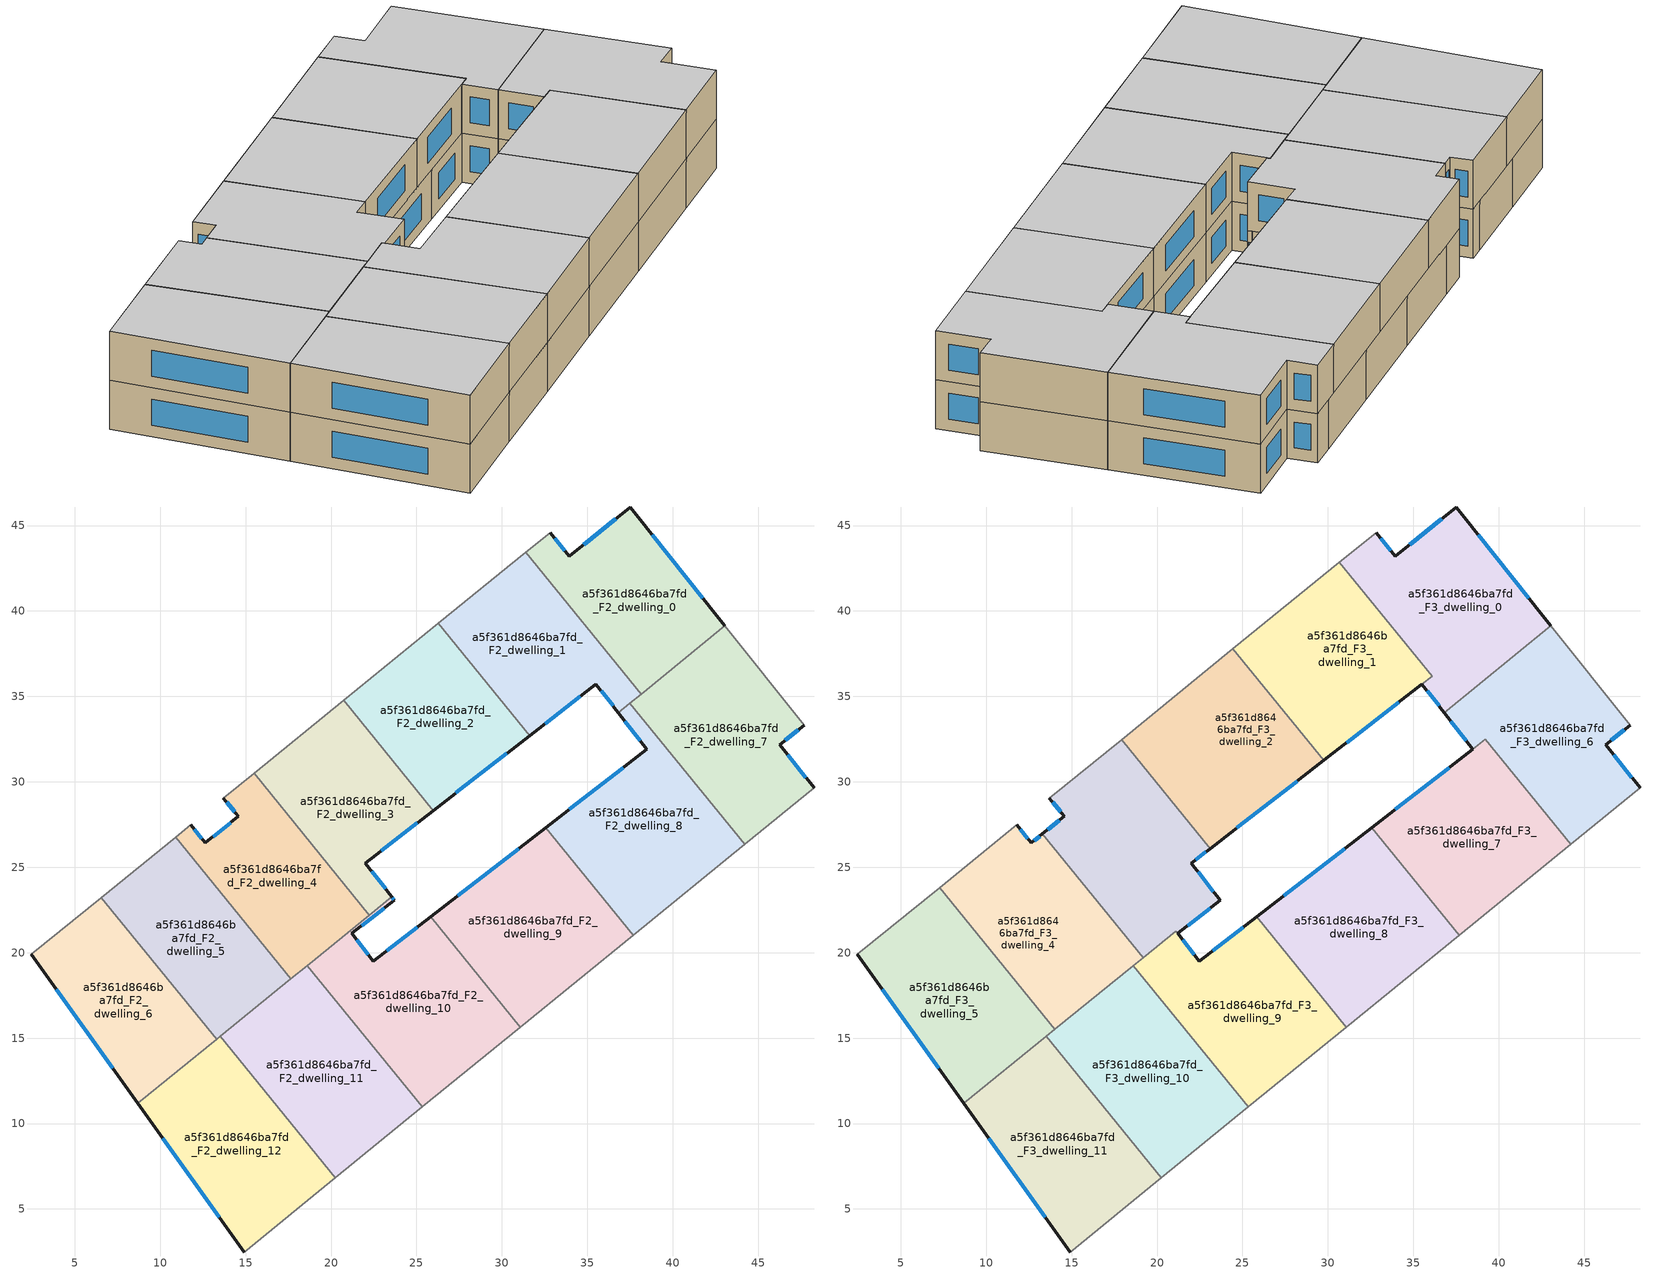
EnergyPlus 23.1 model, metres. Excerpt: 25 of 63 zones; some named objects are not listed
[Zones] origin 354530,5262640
a5f361d8646ba7fd_F2_dwelling_0
 floor to a5f361d8646ba7fd_F1_dwelling_0 (EU_floor_Construction): 37.51,46.09 43.06,39.12 38.15,35.14 31.4,43.44 32.82,44.59 33.96,43.2 z6
 wall outside (EU_wall_Construction): 43.06,39.12 37.51,46.09 33.96,43.2 32.82,44.59 z6:9
 wall to a5f361d8646ba7fd_F2_dwelling_1 (EU_wall_Construction): 31.4,43.44 38.15,35.14 z6:9
 wall adiabatic (EU_wall_Construction): 32.82,44.59 31.4,43.44 z6:9
 wall to a5f361d8646ba7fd_F2_dwelling_7 (EU_wall_Construction): 38.15,35.14 43.06,39.12 z6:9
 window (EU_Window_Construction): 41.75,40.76 38.81,44.45 / 33.69,43.52 33.09,44.26 / 36.67,45.41 34.79,43.87 z6.7:8.3
a5f361d8646ba7fd_F2_dwelling_1
 floor to a5f361d8646ba7fd_F1_dwelling_1 (EU_floor_Construction): 31.4,43.44 38.15,35.14 36.82,34.05 35.51,35.72 31.63,32.7 26.28,39.27 z6
 wall outside (EU_wall_Construction): 31.63,32.7 35.51,35.72 36.82,34.05 z6:9
 wall to a5f361d8646ba7fd_F2_dwelling_2 (EU_wall_Construction): 26.28,39.27 31.63,32.7 z6:9
 wall adiabatic (EU_wall_Construction): 31.4,43.44 26.28,39.27 z6:9
 wall to a5f361d8646ba7fd_F2_dwelling_8 (EU_wall_Construction): 36.82,34.05 37.49,34.6 z6:9
 wall to a5f361d8646ba7fd_F2_dwelling_7 (EU_wall_Construction): 37.49,34.6 38.15,35.14 z6:9
 window (EU_Window_Construction): 35.82,35.33 36.51,34.44 / 32.54,33.41 34.6,35.01 z6.7:8.3
 ceiling adiabatic (EU_roof_Construction): 36.1,36.18 30.68,42.85 31.4,43.44 30.67,42.84 z9
a5f361d8646ba7fd_F2_dwelling_10
 floor to a5f361d8646ba7fd_F1_dwelling_10 (EU_floor_Construction): 25.83,22.1 31.08,15.65 25.34,10.97 18.61,19.24 23.55,23.26 23.7,23.07 21.21,21.13 22.48,19.5 z6
 wall outside (EU_wall_Construction): 25.83,22.1 22.48,19.5 21.21,21.13 23.7,23.07 23.55,23.26 z6:9
 wall to a5f361d8646ba7fd_F2_dwelling_9 (EU_wall_Construction): 31.08,15.65 25.83,22.1 z6:9
 wall adiabatic (EU_wall_Construction): 25.34,10.97 31.08,15.65 z6:9
 wall to a5f361d8646ba7fd_F2_dwelling_11 (EU_wall_Construction): 18.61,19.24 25.34,10.97 z6:9
 wall to a5f361d8646ba7fd_F2_dwelling_4 (EU_wall_Construction): 22.24,22.2 18.61,19.24 z6:9
 wall to a5f361d8646ba7fd_F2_dwelling_3 (EU_wall_Construction): 23.55,23.26 22.24,22.2 z6:9
 window (EU_Window_Construction): 23.67,23.11 23.59,23.22 / 21.79,21.58 23.12,22.61 / 22.18,19.88 21.5,20.74 / 25.05,21.49 23.27,20.11 z6.7:8.3
a5f361d8646ba7fd_F2_dwelling_11
 floor to a5f361d8646ba7fd_F1_dwelling_11 (EU_floor_Construction): 18.61,19.24 25.34,10.97 20.25,6.83 13.52,15.11 z6
 wall adiabatic (EU_wall_Construction): 20.25,6.83 25.34,10.97 z6:9
 wall to a5f361d8646ba7fd_F2_dwelling_12 (EU_wall_Construction): 13.52,15.11 20.25,6.83 z6:9
 wall to a5f361d8646ba7fd_F2_dwelling_5 (EU_wall_Construction): 17.65,18.46 13.52,15.11 z6:9
 wall to a5f361d8646ba7fd_F2_dwelling_4 (EU_wall_Construction): 18.61,19.24 17.65,18.46 z6:9
a5f361d8646ba7fd_F2_dwelling_12
 floor to a5f361d8646ba7fd_F1_dwelling_12 (EU_floor_Construction): 13.52,15.11 20.25,6.83 14.91,2.48 8.7,11.18 z6
 wall outside (EU_wall_Construction): 8.7,11.18 14.91,2.48 z6:9
 wall adiabatic (EU_wall_Construction): 14.91,2.48 20.25,6.83 z6:9
 wall to a5f361d8646ba7fd_F2_dwelling_6 (EU_wall_Construction): 13.3,14.93 8.7,11.18 z6:9
 wall to a5f361d8646ba7fd_F2_dwelling_5 (EU_wall_Construction): 13.52,15.11 13.3,14.93 z6:9
 window (EU_Window_Construction): 10.16,9.14 13.45,4.52 z6.7:8.3
a5f361d8646ba7fd_F2_dwelling_2
 floor to a5f361d8646ba7fd_F1_dwelling_2 (EU_floor_Construction): 26.28,39.27 31.63,32.7 25.98,28.32 20.74,34.76 z6
 wall outside (EU_wall_Construction): 25.98,28.32 31.63,32.7 z6:9
 wall to a5f361d8646ba7fd_F2_dwelling_3 (EU_wall_Construction): 20.74,34.76 25.98,28.32 z6:9
 wall adiabatic (EU_wall_Construction): 26.28,39.27 20.74,34.76 z6:9
 window (EU_Window_Construction): 27.3,29.35 30.3,31.67 z6.7:8.3
a5f361d8646ba7fd_F2_dwelling_3
 floor to a5f361d8646ba7fd_F1_dwelling_3 (EU_floor_Construction): 20.74,34.76 25.98,28.32 22.01,25.25 23.55,23.26 22.24,22.2 15.49,30.5 z6
 wall outside (EU_wall_Construction): 23.55,23.26 22.01,25.25 25.98,28.32 z6:9
 wall to a5f361d8646ba7fd_F2_dwelling_4 (EU_wall_Construction): 15.49,30.5 22.24,22.2 z6:9
 wall adiabatic (EU_wall_Construction): 20.74,34.76 15.49,30.5 z6:9
 window (EU_Window_Construction): 23.19,23.73 22.37,24.78 / 22.94,25.97 25.04,27.6 z6.7:8.3
a5f361d8646ba7fd_F2_dwelling_4
 floor to a5f361d8646ba7fd_F1_dwelling_4 (EU_floor_Construction): 15.49,30.5 22.24,22.2 17.65,18.46 10.9,26.76 11.79,27.48 12.65,26.42 14.57,27.99 13.7,29.04 z6
 wall outside (EU_wall_Construction): 13.7,29.04 14.57,27.99 12.65,26.42 11.79,27.48 z6:9
 wall to a5f361d8646ba7fd_F2_dwelling_5 (EU_wall_Construction): 10.9,26.76 17.65,18.46 z6:9
 wall adiabatic (EU_wall_Construction): 11.79,27.48 10.9,26.76 / 15.49,30.5 13.7,29.04 z6:9
 window (EU_Window_Construction): 12.45,26.67 11.99,27.23 / 14.12,27.62 13.1,26.79 / 13.91,28.8 14.37,28.23 z6.7:8.3
a5f361d8646ba7fd_F2_dwelling_5
 floor to a5f361d8646ba7fd_F1_dwelling_5 (EU_floor_Construction): 10.9,26.76 17.65,18.46 13.3,14.93 6.55,23.23 z6
 wall to a5f361d8646ba7fd_F2_dwelling_6 (EU_wall_Construction): 6.55,23.23 13.3,14.93 z6:9
 wall adiabatic (EU_wall_Construction): 10.9,26.76 6.55,23.23 z6:9
a5f361d8646ba7fd_F2_dwelling_6
 floor to a5f361d8646ba7fd_F1_dwelling_6 (EU_floor_Construction): 6.55,23.23 13.3,14.93 8.7,11.18 2.47,19.9 z6
 wall outside (EU_wall_Construction): 2.47,19.9 8.7,11.18 z6:9
 wall adiabatic (EU_wall_Construction): 6.55,23.23 2.47,19.9 z6:9
 window (EU_Window_Construction): 3.93,17.86 7.23,13.23 z6.7:8.3
a5f361d8646ba7fd_F2_dwelling_7
 floor to a5f361d8646ba7fd_F1_dwelling_7 (EU_floor_Construction): 43.06,39.12 47.69,33.31 46.26,32.18 48.28,29.65 44.21,26.34 37.49,34.6 z6
 wall outside (EU_wall_Construction): 48.28,29.65 46.26,32.18 47.69,33.31 z6:9
 wall to a5f361d8646ba7fd_F2_dwelling_8 (EU_wall_Construction): 37.49,34.6 44.21,26.34 z6:9
 wall adiabatic (EU_wall_Construction): 47.69,33.31 43.06,39.12 / 44.21,26.34 48.28,29.65 z6:9
 window (EU_Window_Construction): 46.59,32.45 47.35,33.05 / 47.8,30.25 46.73,31.59 z6.7:8.3
a5f361d8646ba7fd_F2_dwelling_8
 floor to a5f361d8646ba7fd_F1_dwelling_8 (EU_floor_Construction): 38.48,31.92 36.82,34.05 37.49,34.6 44.21,26.34 37.68,21.02 32.56,27.32 z6
 wall outside (EU_wall_Construction): 36.82,34.05 38.48,31.92 32.56,27.32 z6:9
 wall adiabatic (EU_wall_Construction): 37.68,21.02 44.21,26.34 z6:9
 wall to a5f361d8646ba7fd_F2_dwelling_9 (EU_wall_Construction): 32.56,27.32 37.68,21.02 z6:9
 window (EU_Window_Construction): 37.21,33.55 38.09,32.42 / 37.09,30.84 33.95,28.4 z6.7:8.3
a5f361d8646ba7fd_F2_dwelling_9
 floor to a5f361d8646ba7fd_F1_dwelling_9 (EU_floor_Construction): 32.56,27.32 37.68,21.02 31.08,15.65 25.83,22.1 z6
 wall outside (EU_wall_Construction): 32.56,27.32 25.83,22.1 z6:9
 wall adiabatic (EU_wall_Construction): 31.08,15.65 37.68,21.02 z6:9
 window (EU_Window_Construction): 30.98,26.09 27.41,23.33 z6.7:8.3
a5f361d8646ba7fd_F3_dwelling_0
 floor to a5f361d8646ba7fd_F2_dwelling_0 (EU_floor_Construction): 37.51,46.09 43.06,39.12 38.15,35.14 31.4,43.44 32.82,44.59 33.96,43.2 z9
 floor to a5f361d8646ba7fd_F2_dwelling_1 (EU_floor_Construction): 31.4,43.44 38.15,35.14 36.82,34.05 35.51,35.72 36.1,36.18 30.68,42.85 z9
 wall outside (EU_wall_Construction): 43.06,39.12 37.51,46.09 33.96,43.2 32.82,44.59 / 35.51,35.72 36.82,34.05 z9:12
 wall adiabatic (EU_wall_Construction): 32.82,44.59 30.68,42.85 z9:12
 wall to a5f361d8646ba7fd_F3_dwelling_6 (EU_wall_Construction): 36.82,34.05 43.06,39.12 z9:12
 wall to a5f361d8646ba7fd_F3_dwelling_1 (EU_wall_Construction): 30.68,42.85 36.1,36.18 35.51,35.72 z9:12
 window (EU_Window_Construction): 33.69,43.52 33.09,44.26 / 36.67,45.41 34.79,43.87 / 41.75,40.76 38.81,44.45 / 35.82,35.33 36.51,34.44 z9.7:11.3
 ceiling to a5f361d8646ba7fd_F4_dwelling_0 (EU_floor_Construction): 43.06,39.12 37.51,46.09 33.96,43.2 32.82,44.59 30.68,42.85 36.1,36.18 35.51,35.72 36.82,34.05 z12
a5f361d8646ba7fd_F3_dwelling_1
 floor to a5f361d8646ba7fd_F2_dwelling_1 (EU_floor_Construction): 30.67,42.84 36.1,36.18 31.63,32.7 26.28,39.27 z9
 floor to a5f361d8646ba7fd_F2_dwelling_2 (EU_floor_Construction): 26.28,39.27 31.63,32.7 29.76,31.25 24.45,37.78 z9
 wall outside (EU_wall_Construction): 29.76,31.25 35.51,35.71 z9:12
 wall to a5f361d8646ba7fd_F3_dwelling_2 (EU_wall_Construction): 24.45,37.78 29.76,31.25 z9:12
 wall adiabatic (EU_wall_Construction): 30.67,42.84 24.45,37.78 z9:12
 window (EU_Window_Construction): 31.11,32.3 34.16,34.67 z9.7:11.3
 ceiling to a5f361d8646ba7fd_F4_dwelling_1 (EU_floor_Construction): 36.1,36.18 30.67,42.84 24.45,37.78 29.76,31.25 z12
a5f361d8646ba7fd_F3_dwelling_10
 floor to a5f361d8646ba7fd_F2_dwelling_11 (EU_floor_Construction): 18.61,19.24 25.34,10.97 20.25,6.83 13.52,15.11 z9
 wall to a5f361d8646ba7fd_F3_dwelling_9 (EU_wall_Construction): 25.34,10.97 18.61,19.24 z9:12
 wall adiabatic (EU_wall_Construction): 20.25,6.83 25.34,10.97 z9:12
 wall to a5f361d8646ba7fd_F3_dwelling_11 (EU_wall_Construction): 13.52,15.11 20.25,6.83 z9:12
 wall to a5f361d8646ba7fd_F3_dwelling_4 (EU_wall_Construction): 18.61,19.24 14.03,15.52 z9:12
 wall to a5f361d8646ba7fd_F3_dwelling_5 (EU_wall_Construction): 14.03,15.52 13.52,15.11 z9:12
 ceiling to a5f361d8646ba7fd_F4_dwelling_10 (EU_floor_Construction): 25.34,10.97 18.61,19.24 13.52,15.11 20.25,6.83 z12
a5f361d8646ba7fd_F3_dwelling_11
 floor to a5f361d8646ba7fd_F2_dwelling_12 (EU_floor_Construction): 13.52,15.11 20.25,6.83 14.91,2.48 8.7,11.18 z9
 wall outside (EU_wall_Construction): 8.7,11.18 14.91,2.48 z9:12
 wall adiabatic (EU_wall_Construction): 14.91,2.48 20.25,6.83 z9:12
 wall to a5f361d8646ba7fd_F3_dwelling_5 (EU_wall_Construction): 13.52,15.11 8.7,11.18 z9:12
 window (EU_Window_Construction): 10.16,9.14 13.45,4.52 z9.7:11.3
 ceiling to a5f361d8646ba7fd_F4_dwelling_11 (EU_floor_Construction): 20.25,6.83 13.52,15.11 8.7,11.18 14.91,2.48 z12
a5f361d8646ba7fd_F3_dwelling_2
 floor to a5f361d8646ba7fd_F2_dwelling_2 (EU_floor_Construction): 24.45,37.78 29.76,31.25 25.98,28.32 20.74,34.76 z9
 floor to a5f361d8646ba7fd_F2_dwelling_3 (EU_floor_Construction): 20.74,34.76 25.98,28.32 23.11,26.1 17.92,32.47 z9
 wall outside (EU_wall_Construction): 23.11,26.1 29.76,31.25 z9:12
 wall to a5f361d8646ba7fd_F3_dwelling_3 (EU_wall_Construction): 17.92,32.47 23.11,26.1 z9:12
 wall adiabatic (EU_wall_Construction): 24.45,37.78 17.92,32.47 z9:12
 window (EU_Window_Construction): 24.67,27.31 28.19,30.04 z9.7:11.3
 ceiling to a5f361d8646ba7fd_F4_dwelling_2 (EU_floor_Construction): 29.76,31.25 24.45,37.78 17.92,32.47 23.11,26.1 z12
a5f361d8646ba7fd_F3_dwelling_3
 floor to a5f361d8646ba7fd_F2_dwelling_3 (EU_floor_Construction): 17.92,32.47 23.11,26.1 22.01,25.25 23.55,23.26 22.24,22.2 15.49,30.5 z9
 floor to a5f361d8646ba7fd_F2_dwelling_10 (EU_floor_Construction): 23.55,23.26 23.7,23.07 21.21,21.13 21.1,21.27 19.28,19.79 z9
 floor to a5f361d8646ba7fd_F2_dwelling_4 (EU_floor_Construction): 15.49,30.5 22.24,22.2 19.28,19.79 19.18,19.71 13.3,26.95 14.57,27.99 13.7,29.04 z9
 wall outside (EU_wall_Construction): 13.7,29.04 14.57,27.99 13.3,26.95 / 21.21,21.13 23.7,23.07 22.01,25.25 23.11,26.1 z9:12
 wall to a5f361d8646ba7fd_F3_dwelling_4 (EU_wall_Construction): 13.3,26.95 19.18,19.71 z9:12
 wall adiabatic (EU_wall_Construction): 17.92,32.47 13.7,29.04 z9:12
 wall to a5f361d8646ba7fd_F3_dwelling_9 (EU_wall_Construction): 19.18,19.71 21.1,21.27 21.21,21.13 z9:12
 window (EU_Window_Construction): 14.27,27.74 13.6,27.19 / 13.91,28.8 14.37,28.23 / 22.27,25.45 22.85,25.9 / 23.31,23.58 22.41,24.73 / 21.79,21.58 23.12,22.61 z9.7:11.3
 ceiling to a5f361d8646ba7fd_F4_dwelling_3 (EU_floor_Construction): 21.21,21.13 23.7,23.07 22.01,25.25 23.11,26.1 17.92,32.47 13.7,29.04 14.57,27.99 13.3,26.95 19.18,19.71 21.1,21.27 z12
a5f361d8646ba7fd_F3_dwelling_4
 floor to a5f361d8646ba7fd_F2_dwelling_4 (EU_floor_Construction): 13.3,26.95 19.18,19.71 17.65,18.46 10.9,26.76 11.79,27.48 12.65,26.42 z9
 floor to a5f361d8646ba7fd_F2_dwelling_5 (EU_floor_Construction): 10.9,26.76 17.65,18.46 14.03,15.52 7.28,23.81 z9
 wall outside (EU_wall_Construction): 13.3,26.95 12.65,26.42 11.79,27.48 z9:12
 wall to a5f361d8646ba7fd_F3_dwelling_5 (EU_wall_Construction): 7.28,23.82 14.03,15.52 z9:12
 wall adiabatic (EU_wall_Construction): 11.79,27.48 7.28,23.82 z9:12
 wall to a5f361d8646ba7fd_F3_dwelling_9 (EU_wall_Construction): 18.61,19.24 19.18,19.71 z9:12
 window (EU_Window_Construction): 12.45,26.67 11.99,27.23 / 13.14,26.82 12.8,26.55 z9.7:11.3
 ceiling to a5f361d8646ba7fd_F4_dwelling_4 (EU_floor_Construction): 19.18,19.71 13.3,26.95 12.65,26.42 11.79,27.48 7.28,23.82 14.03,15.52 z12
a5f361d8646ba7fd_F3_dwelling_5
 floor to a5f361d8646ba7fd_F2_dwelling_6 (EU_floor_Construction): 6.55,23.23 13.3,14.93 8.7,11.18 2.47,19.9 z9
 floor to a5f361d8646ba7fd_F2_dwelling_5 (EU_floor_Construction): 7.28,23.81 14.03,15.52 13.3,14.93 6.55,23.23 z9
 wall outside (EU_wall_Construction): 2.47,19.9 8.7,11.18 z9:12
 wall adiabatic (EU_wall_Construction): 7.28,23.82 2.47,19.9 z9:12
 window (EU_Window_Construction): 3.93,17.86 7.23,13.23 z9.7:11.3
 ceiling to a5f361d8646ba7fd_F4_dwelling_5 (EU_floor_Construction): 14.03,15.52 7.28,23.82 2.47,19.9 8.7,11.18 z12
a5f361d8646ba7fd_F3_dwelling_6
 floor to a5f361d8646ba7fd_F2_dwelling_7 (EU_floor_Construction): 43.06,39.12 47.69,33.31 46.26,32.18 48.28,29.65 44.21,26.34 37.49,34.6 z9
 floor to a5f361d8646ba7fd_F2_dwelling_8 (EU_floor_Construction): 37.49,34.6 39.21,32.48 38.48,31.92 36.82,34.05 z9
 wall outside (EU_wall_Construction): 36.82,34.05 38.48,31.92 / 48.28,29.65 46.26,32.18 47.69,33.31 z9:12
 wall adiabatic (EU_wall_Construction): 47.69,33.31 43.06,39.12 / 44.21,26.34 48.28,29.65 z9:12
 wall to a5f361d8646ba7fd_F3_dwelling_7 (EU_wall_Construction): 38.48,31.92 39.21,32.48 44.21,26.34 z9:12
 window (EU_Window_Construction): 37.21,33.55 38.09,32.42 / 46.59,32.45 47.35,33.05 / 47.8,30.25 46.73,31.59 z9.7:11.3
 ceiling to a5f361d8646ba7fd_F4_dwelling_6 (EU_floor_Construction): 48.28,29.65 46.26,32.18 47.69,33.31 43.06,39.12 36.82,34.05 38.48,31.92 39.21,32.48 44.21,26.34 z12
a5f361d8646ba7fd_F3_dwelling_7
 floor to a5f361d8646ba7fd_F2_dwelling_8 (EU_floor_Construction): 39.21,32.48 44.21,26.34 37.68,21.02 32.56,27.32 z9
 wall outside (EU_wall_Construction): 38.48,31.91 32.56,27.32 z9:12
 wall to a5f361d8646ba7fd_F3_dwelling_8 (EU_wall_Construction): 32.56,27.32 37.68,21.02 z9:12
 wall adiabatic (EU_wall_Construction): 37.68,21.02 44.21,26.34 z9:12
 window (EU_Window_Construction): 37.09,30.84 33.95,28.4 z9.7:11.3
 ceiling to a5f361d8646ba7fd_F4_dwelling_7 (EU_floor_Construction): 44.21,26.34 39.21,32.48 32.56,27.32 37.68,21.02 z12
a5f361d8646ba7fd_F3_dwelling_8
 floor to a5f361d8646ba7fd_F2_dwelling_9 (EU_floor_Construction): 32.56,27.32 37.68,21.02 31.08,15.65 25.83,22.1 z9
 wall outside (EU_wall_Construction): 32.56,27.32 25.83,22.1 z9:12
 wall adiabatic (EU_wall_Construction): 31.08,15.65 37.68,21.02 z9:12
 wall to a5f361d8646ba7fd_F3_dwelling_9 (EU_wall_Construction): 25.83,22.1 31.08,15.65 z9:12
 window (EU_Window_Construction): 30.98,26.09 27.41,23.33 z9.7:11.3
 ceiling to a5f361d8646ba7fd_F4_dwelling_8 (EU_floor_Construction): 37.68,21.02 32.56,27.32 25.83,22.1 31.08,15.65 z12
a5f361d8646ba7fd_F3_dwelling_9
 floor to a5f361d8646ba7fd_F2_dwelling_10 (EU_floor_Construction): 25.83,22.1 31.08,15.65 25.34,10.97 18.61,19.24 21.1,21.27 22.48,19.5 z9
 wall outside (EU_wall_Construction): 25.83,22.1 22.48,19.5 21.21,21.13 z9:12
 wall adiabatic (EU_wall_Construction): 25.34,10.97 31.08,15.65 z9:12
 window (EU_Window_Construction): 25.05,21.49 23.27,20.11 / 22.18,19.88 21.5,20.74 z9.7:11.3
 ceiling to a5f361d8646ba7fd_F4_dwelling_9 (EU_floor_Construction): 31.08,15.65 25.83,22.1 22.48,19.5 21.1,21.27 18.61,19.24 25.34,10.97 z12
[Building]
EU S2 Campaign: North Axis=0; Terrain=City; Solar Distribution=FullExterior
[Site:Location]
Budapest.Ferenc.Liszt.Intl.AP: Latitude=47.437; Longitude=19.256; Time Zone=1; Elevation=185
[SizingPeriod:WeatherFileDays]
AnnualSizingPeriod: Begin Month=1; Begin Day of Month=1; End Month=12; End Day of Month=31; Day of Week for Start Day=Monday; Use Weather File Daylight Saving Period=No; Use Weather File Rain and Snow Indicators=No
[MATERIAL]
EU_InternalMass_Material: Roughness=MediumRough; Thickness=0.1; Conductivity=1; Density=1800; Specific Heat=900; Thermal Absorptance=0.9; Solar Absorptance=0.7; Visible Absorptance=0.7
[MATERIAL:NOMASS] Roughness=MediumRough; Thermal Absorptance=0.9; Solar Absorptance=0.7; Visible Absorptance=0.7
Name | Thermal Resistance
EU_wall_NoMass | 0.832559
EU_roof_NoMass | 1.39638
EU_floor_NoMass | 0.872794
[WINDOWMATERIAL:SIMPLEGLAZINGSYSTEM]
EU_Window_SimpleGlazing: UFactor=2.79869; Solar Heat Gain Coefficient=0.75; Visible Transmittance=0.75
[CONSTRUCTION]
EU_wall_Construction: EU_wall_NoMass
EU_roof_Construction: EU_roof_NoMass
EU_floor_Construction: EU_floor_NoMass
EU_Window_Construction: EU_Window_SimpleGlazing
EU_InternalMass_Construction: EU_InternalMass_Material
[ZONE] Type=1; Multiplier=1; Ceiling Height=autocalculate; Floor Area=autocalculate; Part of Total Floor Area=Yes
Name | Volume
a5f361d8646ba7fd_F2_dwelling_0 | 179.83
a5f361d8646ba7fd_F3_dwelling_0 | 214.673
a5f361d8646ba7fd_F2_dwelling_1 | 179.832
a5f361d8646ba7fd_F3_dwelling_1 | 204.85
a5f361d8646ba7fd_F2_dwelling_10 | 209.811
a5f361d8646ba7fd_F3_dwelling_10; a5f361d8646ba7fd_F2_dwelling_11 | 209.807
a5f361d8646ba7fd_F3_dwelling_11; a5f361d8646ba7fd_F2_dwelling_12; a5f361d8646ba7fd_F3_dwelling_2 | 209.785
a5f361d8646ba7fd_F2_dwelling_2 | 179.833
a5f361d8646ba7fd_F2_dwelling_3 | 179.806
a5f361d8646ba7fd_F3_dwelling_3 | 211.797
a5f361d8646ba7fd_F2_dwelling_4 | 179.848
a5f361d8646ba7fd_F3_dwelling_4 | 209.799
a5f361d8646ba7fd_F2_dwelling_5 | 179.819
a5f361d8646ba7fd_F3_dwelling_5 | 209.78
a5f361d8646ba7fd_F2_dwelling_6 | 179.825
a5f361d8646ba7fd_F3_dwelling_6 | 217.073
a5f361d8646ba7fd_F2_dwelling_7 | 209.771
a5f361d8646ba7fd_F3_dwelling_7 | 202.432
a5f361d8646ba7fd_F2_dwelling_8 | 209.801
a5f361d8646ba7fd_F3_dwelling_8; a5f361d8646ba7fd_F2_dwelling_9 | 209.769
a5f361d8646ba7fd_F3_dwelling_9 | 207.797
[INTERNALMASS] Construction=EU_InternalMass_Construction
Name | Zone or ZoneList | Surface Area
a5f361d8646ba7fd_F2_dwelling_0_EU_InternalMass | a5f361d8646ba7fd_F2_dwelling_0 | 59.9432
a5f361d8646ba7fd_F2_dwelling_1_EU_InternalMass | a5f361d8646ba7fd_F2_dwelling_1 | 59.9442
a5f361d8646ba7fd_F2_dwelling_2_EU_InternalMass | a5f361d8646ba7fd_F2_dwelling_2 | 59.9444
a5f361d8646ba7fd_F2_dwelling_3_EU_InternalMass | a5f361d8646ba7fd_F2_dwelling_3 | 59.9354
a5f361d8646ba7fd_F2_dwelling_4_EU_InternalMass | a5f361d8646ba7fd_F2_dwelling_4 | 59.9493
a5f361d8646ba7fd_F2_dwelling_5_EU_InternalMass | a5f361d8646ba7fd_F2_dwelling_5 | 59.9398
a5f361d8646ba7fd_F2_dwelling_6_EU_InternalMass | a5f361d8646ba7fd_F2_dwelling_6 | 59.9415
a5f361d8646ba7fd_F2_dwelling_7_EU_InternalMass | a5f361d8646ba7fd_F2_dwelling_7 | 69.9238
a5f361d8646ba7fd_F2_dwelling_8_EU_InternalMass | a5f361d8646ba7fd_F2_dwelling_8 | 69.9338
a5f361d8646ba7fd_F2_dwelling_9_EU_InternalMass | a5f361d8646ba7fd_F2_dwelling_9 | 69.9232
a5f361d8646ba7fd_F2_dwelling_10_EU_InternalMass | a5f361d8646ba7fd_F2_dwelling_10 | 69.9369
a5f361d8646ba7fd_F2_dwelling_11_EU_InternalMass | a5f361d8646ba7fd_F2_dwelling_11 | 69.9358
a5f361d8646ba7fd_F2_dwelling_12_EU_InternalMass | a5f361d8646ba7fd_F2_dwelling_12 | 69.9284
a5f361d8646ba7fd_F3_dwelling_0_EU_InternalMass | a5f361d8646ba7fd_F3_dwelling_0 | 71.5563
a5f361d8646ba7fd_F3_dwelling_1_EU_InternalMass | a5f361d8646ba7fd_F3_dwelling_1 | 68.3066
a5f361d8646ba7fd_F3_dwelling_2_EU_InternalMass | a5f361d8646ba7fd_F3_dwelling_2 | 69.9282
a5f361d8646ba7fd_F3_dwelling_3_EU_InternalMass | a5f361d8646ba7fd_F3_dwelling_3 | 70.5996
a5f361d8646ba7fd_F3_dwelling_4_EU_InternalMass | a5f361d8646ba7fd_F3_dwelling_4 | 69.9332
a5f361d8646ba7fd_F3_dwelling_5_EU_InternalMass | a5f361d8646ba7fd_F3_dwelling_5 | 69.9268
a5f361d8646ba7fd_F3_dwelling_6_EU_InternalMass | a5f361d8646ba7fd_F3_dwelling_6 | 72.3579
a5f361d8646ba7fd_F3_dwelling_7_EU_InternalMass | a5f361d8646ba7fd_F3_dwelling_7 | 67.4992
a5f361d8646ba7fd_F3_dwelling_8_EU_InternalMass | a5f361d8646ba7fd_F3_dwelling_8 | 69.9232
a5f361d8646ba7fd_F3_dwelling_9_EU_InternalMass | a5f361d8646ba7fd_F3_dwelling_9 | 69.2658
a5f361d8646ba7fd_F3_dwelling_10_EU_InternalMass | a5f361d8646ba7fd_F3_dwelling_10 | 69.9358
a5f361d8646ba7fd_F3_dwelling_11_EU_InternalMass | a5f361d8646ba7fd_F3_dwelling_11 | 69.9284
[OTHEREQUIPMENT] Fuel Type=Electricity; Design Level Calculation Method=Watts/Area; Power per Zone Floor Area=1; Fraction Latent=0; Fraction Radiant=0; Fraction Lost=0; Carbon Dioxide Generation Rate=0; EndUse Subcategory=EU_Step8_InternalGains
Name | Zone or ZoneList or Space or SpaceList | Schedule
EU_Step8_InternalGain_a5f361d8646ba7fd_F2_dwelling_0_f000 | a5f361d8646ba7fd_F2_dwelling_0 | EU_Step8_GainSchedule_a5f361d8646ba7fd_F2_dwelling_0_f000
EU_Step8_InternalGain_a5f361d8646ba7fd_F2_dwelling_1_f000 | a5f361d8646ba7fd_F2_dwelling_1 | EU_Step8_GainSchedule_a5f361d8646ba7fd_F2_dwelling_1_f000
EU_Step8_InternalGain_a5f361d8646ba7fd_F2_dwelling_2_f000 | a5f361d8646ba7fd_F2_dwelling_2 | EU_Step8_GainSchedule_a5f361d8646ba7fd_F2_dwelling_2_f000
EU_Step8_InternalGain_a5f361d8646ba7fd_F2_dwelling_3_f000 | a5f361d8646ba7fd_F2_dwelling_3 | EU_Step8_GainSchedule_a5f361d8646ba7fd_F2_dwelling_3_f000
EU_Step8_InternalGain_a5f361d8646ba7fd_F2_dwelling_4_f000 | a5f361d8646ba7fd_F2_dwelling_4 | EU_Step8_GainSchedule_a5f361d8646ba7fd_F2_dwelling_4_f000
EU_Step8_InternalGain_a5f361d8646ba7fd_F2_dwelling_5_f000 | a5f361d8646ba7fd_F2_dwelling_5 | EU_Step8_GainSchedule_a5f361d8646ba7fd_F2_dwelling_5_f000
EU_Step8_InternalGain_a5f361d8646ba7fd_F2_dwelling_6_f000 | a5f361d8646ba7fd_F2_dwelling_6 | EU_Step8_GainSchedule_a5f361d8646ba7fd_F2_dwelling_6_f000
EU_Step8_InternalGain_a5f361d8646ba7fd_F2_dwelling_7_f000 | a5f361d8646ba7fd_F2_dwelling_7 | EU_Step8_GainSchedule_a5f361d8646ba7fd_F2_dwelling_7_f000
EU_Step8_InternalGain_a5f361d8646ba7fd_F2_dwelling_8_f000 | a5f361d8646ba7fd_F2_dwelling_8 | EU_Step8_GainSchedule_a5f361d8646ba7fd_F2_dwelling_8_f000
EU_Step8_InternalGain_a5f361d8646ba7fd_F2_dwelling_9_f000 | a5f361d8646ba7fd_F2_dwelling_9 | EU_Step8_GainSchedule_a5f361d8646ba7fd_F2_dwelling_9_f000
EU_Step8_InternalGain_a5f361d8646ba7fd_F2_dwelling_10_f000 | a5f361d8646ba7fd_F2_dwelling_10 | EU_Step8_GainSchedule_a5f361d8646ba7fd_F2_dwelling_10_f000
EU_Step8_InternalGain_a5f361d8646ba7fd_F2_dwelling_11_f000 | a5f361d8646ba7fd_F2_dwelling_11 | EU_Step8_GainSchedule_a5f361d8646ba7fd_F2_dwelling_11_f000
EU_Step8_InternalGain_a5f361d8646ba7fd_F2_dwelling_12_f000 | a5f361d8646ba7fd_F2_dwelling_12 | EU_Step8_GainSchedule_a5f361d8646ba7fd_F2_dwelling_12_f000
EU_Step8_InternalGain_a5f361d8646ba7fd_F3_dwelling_0_f000 | a5f361d8646ba7fd_F3_dwelling_0 | EU_Step8_GainSchedule_a5f361d8646ba7fd_F3_dwelling_0_f000
EU_Step8_InternalGain_a5f361d8646ba7fd_F3_dwelling_1_f000 | a5f361d8646ba7fd_F3_dwelling_1 | EU_Step8_GainSchedule_a5f361d8646ba7fd_F3_dwelling_1_f000
EU_Step8_InternalGain_a5f361d8646ba7fd_F3_dwelling_2_f000 | a5f361d8646ba7fd_F3_dwelling_2 | EU_Step8_GainSchedule_a5f361d8646ba7fd_F3_dwelling_2_f000
EU_Step8_InternalGain_a5f361d8646ba7fd_F3_dwelling_3_f000 | a5f361d8646ba7fd_F3_dwelling_3 | EU_Step8_GainSchedule_a5f361d8646ba7fd_F3_dwelling_3_f000
EU_Step8_InternalGain_a5f361d8646ba7fd_F3_dwelling_4_f000 | a5f361d8646ba7fd_F3_dwelling_4 | EU_Step8_GainSchedule_a5f361d8646ba7fd_F3_dwelling_4_f000
EU_Step8_InternalGain_a5f361d8646ba7fd_F3_dwelling_5_f000 | a5f361d8646ba7fd_F3_dwelling_5 | EU_Step8_GainSchedule_a5f361d8646ba7fd_F3_dwelling_5_f000
EU_Step8_InternalGain_a5f361d8646ba7fd_F3_dwelling_6_f000 | a5f361d8646ba7fd_F3_dwelling_6 | EU_Step8_GainSchedule_a5f361d8646ba7fd_F3_dwelling_6_f000
EU_Step8_InternalGain_a5f361d8646ba7fd_F3_dwelling_7_f000 | a5f361d8646ba7fd_F3_dwelling_7 | EU_Step8_GainSchedule_a5f361d8646ba7fd_F3_dwelling_7_f000
EU_Step8_InternalGain_a5f361d8646ba7fd_F3_dwelling_8_f000 | a5f361d8646ba7fd_F3_dwelling_8 | EU_Step8_GainSchedule_a5f361d8646ba7fd_F3_dwelling_8_f000
EU_Step8_InternalGain_a5f361d8646ba7fd_F3_dwelling_9_f000 | a5f361d8646ba7fd_F3_dwelling_9 | EU_Step8_GainSchedule_a5f361d8646ba7fd_F3_dwelling_9_f000
EU_Step8_InternalGain_a5f361d8646ba7fd_F3_dwelling_10_f000 | a5f361d8646ba7fd_F3_dwelling_10 | EU_Step8_GainSchedule_a5f361d8646ba7fd_F3_dwelling_10_f000
EU_Step8_InternalGain_a5f361d8646ba7fd_F3_dwelling_11_f000 | a5f361d8646ba7fd_F3_dwelling_11 | EU_Step8_GainSchedule_a5f361d8646ba7fd_F3_dwelling_11_f000
[ZONEVENTILATION:DESIGNFLOWRATE] Schedule=EU_AlwaysOn; Design Flow Rate Calculation Method=AirChanges/Hour; Air Changes per Hour=0.475469; Ventilation Type=Natural; Fan Pressure Rise=0; Fan Total Efficiency=1; Constant Term Coefficient=1; Temperature Term Coefficient=0; Velocity Term Coefficient=0; Velocity Squared Term Coefficient=0; Minimum Indoor Temperature=-100; Maximum Indoor Temperature=100; Delta Temperature=-100; Minimum Outdoor Temperature=-100; Maximum Outdoor Temperature=100; Maximum Wind Speed=40
Name | Zone or ZoneList or Space or SpaceList
EU_ConstantAir_a5f361d8646ba7fd_F2_dwelling_0 | a5f361d8646ba7fd_F2_dwelling_0
EU_ConstantAir_a5f361d8646ba7fd_F2_dwelling_1 | a5f361d8646ba7fd_F2_dwelling_1
EU_ConstantAir_a5f361d8646ba7fd_F2_dwelling_2 | a5f361d8646ba7fd_F2_dwelling_2
EU_ConstantAir_a5f361d8646ba7fd_F2_dwelling_3 | a5f361d8646ba7fd_F2_dwelling_3
EU_ConstantAir_a5f361d8646ba7fd_F2_dwelling_4 | a5f361d8646ba7fd_F2_dwelling_4
EU_ConstantAir_a5f361d8646ba7fd_F2_dwelling_5 | a5f361d8646ba7fd_F2_dwelling_5
EU_ConstantAir_a5f361d8646ba7fd_F2_dwelling_6 | a5f361d8646ba7fd_F2_dwelling_6
EU_ConstantAir_a5f361d8646ba7fd_F2_dwelling_7 | a5f361d8646ba7fd_F2_dwelling_7
EU_ConstantAir_a5f361d8646ba7fd_F2_dwelling_8 | a5f361d8646ba7fd_F2_dwelling_8
EU_ConstantAir_a5f361d8646ba7fd_F2_dwelling_9 | a5f361d8646ba7fd_F2_dwelling_9
EU_ConstantAir_a5f361d8646ba7fd_F2_dwelling_10 | a5f361d8646ba7fd_F2_dwelling_10
EU_ConstantAir_a5f361d8646ba7fd_F2_dwelling_11 | a5f361d8646ba7fd_F2_dwelling_11
EU_ConstantAir_a5f361d8646ba7fd_F2_dwelling_12 | a5f361d8646ba7fd_F2_dwelling_12
EU_ConstantAir_a5f361d8646ba7fd_F3_dwelling_0 | a5f361d8646ba7fd_F3_dwelling_0
EU_ConstantAir_a5f361d8646ba7fd_F3_dwelling_1 | a5f361d8646ba7fd_F3_dwelling_1
EU_ConstantAir_a5f361d8646ba7fd_F3_dwelling_2 | a5f361d8646ba7fd_F3_dwelling_2
EU_ConstantAir_a5f361d8646ba7fd_F3_dwelling_3 | a5f361d8646ba7fd_F3_dwelling_3
EU_ConstantAir_a5f361d8646ba7fd_F3_dwelling_4 | a5f361d8646ba7fd_F3_dwelling_4
EU_ConstantAir_a5f361d8646ba7fd_F3_dwelling_5 | a5f361d8646ba7fd_F3_dwelling_5
EU_ConstantAir_a5f361d8646ba7fd_F3_dwelling_6 | a5f361d8646ba7fd_F3_dwelling_6
EU_ConstantAir_a5f361d8646ba7fd_F3_dwelling_7 | a5f361d8646ba7fd_F3_dwelling_7
EU_ConstantAir_a5f361d8646ba7fd_F3_dwelling_8 | a5f361d8646ba7fd_F3_dwelling_8
EU_ConstantAir_a5f361d8646ba7fd_F3_dwelling_9 | a5f361d8646ba7fd_F3_dwelling_9
EU_ConstantAir_a5f361d8646ba7fd_F3_dwelling_10 | a5f361d8646ba7fd_F3_dwelling_10
EU_ConstantAir_a5f361d8646ba7fd_F3_dwelling_11 | a5f361d8646ba7fd_F3_dwelling_11
[HVACTEMPLATE:ZONE:IDEALLOADSAIRSYSTEM] System Availability Schedule=EU_AlwaysOn; Maximum Heating Supply Air Temperature=50; Minimum Cooling Supply Air Temperature=13; Maximum Heating Supply Air Humidity Ratio=0.0156; Minimum Cooling Supply Air Humidity Ratio=0.0077; Heating Limit=NoLimit; Cooling Limit=NoLimit; Heating Availability Schedule=EU_AlwaysOn; Cooling Availability Schedule=EU_CoolingOff; Dehumidification Control Type=ConstantSensibleHeatRatio; Cooling Sensible Heat Ratio=0.7; Dehumidification Setpoint=60; Humidification Control Type=None; Humidification Setpoint=30; Outdoor Air Method=None; Outdoor Air Flow Rate per Person=0.00944; Outdoor Air Flow Rate per Zone Floor Area=0; Outdoor Air Flow Rate per Zone=0; Demand Controlled Ventilation Type=None; Outdoor Air Economizer Type=NoEconomizer; Heat Recovery Type=None; Sensible Heat Recovery Effectiveness=0.7; Latent Heat Recovery Effectiveness=0.65
Name | Template Thermostat
a5f361d8646ba7fd_F2_dwelling_0 | EU_HeatOnly_a5f361d8646ba7fd_F2_dwelling_0
a5f361d8646ba7fd_F2_dwelling_1 | EU_HeatOnly_a5f361d8646ba7fd_F2_dwelling_1
a5f361d8646ba7fd_F2_dwelling_2 | EU_HeatOnly_a5f361d8646ba7fd_F2_dwelling_2
a5f361d8646ba7fd_F2_dwelling_3 | EU_HeatOnly_a5f361d8646ba7fd_F2_dwelling_3
a5f361d8646ba7fd_F2_dwelling_4 | EU_HeatOnly_a5f361d8646ba7fd_F2_dwelling_4
a5f361d8646ba7fd_F2_dwelling_5 | EU_HeatOnly_a5f361d8646ba7fd_F2_dwelling_5
a5f361d8646ba7fd_F2_dwelling_6 | EU_HeatOnly_a5f361d8646ba7fd_F2_dwelling_6
a5f361d8646ba7fd_F2_dwelling_7 | EU_HeatOnly_a5f361d8646ba7fd_F2_dwelling_7
a5f361d8646ba7fd_F2_dwelling_8 | EU_HeatOnly_a5f361d8646ba7fd_F2_dwelling_8
a5f361d8646ba7fd_F2_dwelling_9 | EU_HeatOnly_a5f361d8646ba7fd_F2_dwelling_9
a5f361d8646ba7fd_F2_dwelling_10 | EU_HeatOnly_a5f361d8646ba7fd_F2_dwelling_10
a5f361d8646ba7fd_F2_dwelling_11 | EU_HeatOnly_a5f361d8646ba7fd_F2_dwelling_11
a5f361d8646ba7fd_F2_dwelling_12 | EU_HeatOnly_a5f361d8646ba7fd_F2_dwelling_12
a5f361d8646ba7fd_F3_dwelling_0 | EU_HeatOnly_a5f361d8646ba7fd_F3_dwelling_0
a5f361d8646ba7fd_F3_dwelling_1 | EU_HeatOnly_a5f361d8646ba7fd_F3_dwelling_1
a5f361d8646ba7fd_F3_dwelling_2 | EU_HeatOnly_a5f361d8646ba7fd_F3_dwelling_2
a5f361d8646ba7fd_F3_dwelling_3 | EU_HeatOnly_a5f361d8646ba7fd_F3_dwelling_3
a5f361d8646ba7fd_F3_dwelling_4 | EU_HeatOnly_a5f361d8646ba7fd_F3_dwelling_4
a5f361d8646ba7fd_F3_dwelling_5 | EU_HeatOnly_a5f361d8646ba7fd_F3_dwelling_5
a5f361d8646ba7fd_F3_dwelling_6 | EU_HeatOnly_a5f361d8646ba7fd_F3_dwelling_6
a5f361d8646ba7fd_F3_dwelling_7 | EU_HeatOnly_a5f361d8646ba7fd_F3_dwelling_7
a5f361d8646ba7fd_F3_dwelling_8 | EU_HeatOnly_a5f361d8646ba7fd_F3_dwelling_8
a5f361d8646ba7fd_F3_dwelling_9 | EU_HeatOnly_a5f361d8646ba7fd_F3_dwelling_9
a5f361d8646ba7fd_F3_dwelling_10 | EU_HeatOnly_a5f361d8646ba7fd_F3_dwelling_10
a5f361d8646ba7fd_F3_dwelling_11 | EU_HeatOnly_a5f361d8646ba7fd_F3_dwelling_11
[SIZING:ZONE] Zone Cooling Design Supply Air Temperature Input Method=SupplyAirTemperature; Zone Cooling Design Supply Air Temperature=13; Zone Heating Design Supply Air Temperature Input Method=SupplyAirTemperature; Zone Heating Design Supply Air Temperature=50; Zone Cooling Design Supply Air Humidity Ratio=0.008; Zone Heating Design Supply Air Humidity Ratio=0.008; Cooling Design Air Flow Method=DesignDay; Cooling Design Air Flow Rate=0; Cooling Minimum Air Flow per Zone Floor Area=0.000762; Cooling Minimum Air Flow=0; Cooling Minimum Air Flow Fraction=0.2; Heating Design Air Flow Method=DesignDay; Heating Design Air Flow Rate=0; Heating Maximum Air Flow per Zone Floor Area=0.002032; Heating Maximum Air Flow=0.141576; Heating Maximum Air Flow Fraction=0.3; Account for Dedicated Outdoor Air System=No; Dedicated Outdoor Air System Control Strategy=NeutralSupplyAir; Dedicated Outdoor Air Low Setpoint Temperature for Design=autosize; Dedicated Outdoor Air High Setpoint Temperature for Design=autosize; Zone Load Sizing Method=Sensible Load Only No Latent Load; Zone Latent Cooling Design Supply Air Humidity Ratio Input Method=HumidityRatioDifference; Zone Cooling Design Supply Air Humidity Ratio Difference=0.005; Zone Latent Heating Design Supply Air Humidity Ratio Input Method=HumidityRatioDifference; Zone Humidification Design Supply Air Humidity Ratio Difference=0.005
a5f361d8646ba7fd_F2_dwelling_0; a5f361d8646ba7fd_F2_dwelling_1; a5f361d8646ba7fd_F2_dwelling_2; a5f361d8646ba7fd_F2_dwelling_3; a5f361d8646ba7fd_F2_dwelling_4; a5f361d8646ba7fd_F2_dwelling_5; a5f361d8646ba7fd_F2_dwelling_6; a5f361d8646ba7fd_F2_dwelling_7; a5f361d8646ba7fd_F2_dwelling_8; a5f361d8646ba7fd_F2_dwelling_9; a5f361d8646ba7fd_F2_dwelling_10; a5f361d8646ba7fd_F2_dwelling_11; a5f361d8646ba7fd_F2_dwelling_12; a5f361d8646ba7fd_F3_dwelling_0; a5f361d8646ba7fd_F3_dwelling_1; a5f361d8646ba7fd_F3_dwelling_2; a5f361d8646ba7fd_F3_dwelling_3; a5f361d8646ba7fd_F3_dwelling_4; a5f361d8646ba7fd_F3_dwelling_5; a5f361d8646ba7fd_F3_dwelling_6; a5f361d8646ba7fd_F3_dwelling_7; a5f361d8646ba7fd_F3_dwelling_8; a5f361d8646ba7fd_F3_dwelling_9; a5f361d8646ba7fd_F3_dwelling_10; a5f361d8646ba7fd_F3_dwelling_11
[SCHEDULE:CONSTANT]
Name | Hourly Value
EU_AlwaysOn | 1
EU_CoolingOff | 0
[SCHEDULE:FILE] Column Number=1; Rows to Skip at Top=0; Number of Hours of Data=8760; Column Separator=Comma; Interpolate to Timestep=No; Minutes per Item=60; Adjust Schedule for Daylight Savings=Yes
Name | File
EU_Step8_GainSchedule_a5f361d8646ba7fd_F2_dwelling_0_f000 | ../../schedules/a5f361d8646ba7fd/a5f361d8646ba7fd_F2_dwelling_0_f000_gain.csv
EU_Step8_GainSchedule_a5f361d8646ba7fd_F2_dwelling_1_f000 | ../../schedules/a5f361d8646ba7fd/a5f361d8646ba7fd_F2_dwelling_1_f000_gain.csv
EU_Step8_GainSchedule_a5f361d8646ba7fd_F2_dwelling_2_f000 | ../../schedules/a5f361d8646ba7fd/a5f361d8646ba7fd_F2_dwelling_2_f000_gain.csv
EU_Step8_GainSchedule_a5f361d8646ba7fd_F2_dwelling_3_f000 | ../../schedules/a5f361d8646ba7fd/a5f361d8646ba7fd_F2_dwelling_3_f000_gain.csv
EU_Step8_GainSchedule_a5f361d8646ba7fd_F2_dwelling_4_f000 | ../../schedules/a5f361d8646ba7fd/a5f361d8646ba7fd_F2_dwelling_4_f000_gain.csv
EU_Step8_GainSchedule_a5f361d8646ba7fd_F2_dwelling_5_f000 | ../../schedules/a5f361d8646ba7fd/a5f361d8646ba7fd_F2_dwelling_5_f000_gain.csv
EU_Step8_GainSchedule_a5f361d8646ba7fd_F2_dwelling_6_f000 | ../../schedules/a5f361d8646ba7fd/a5f361d8646ba7fd_F2_dwelling_6_f000_gain.csv
EU_Step8_GainSchedule_a5f361d8646ba7fd_F2_dwelling_7_f000 | ../../schedules/a5f361d8646ba7fd/a5f361d8646ba7fd_F2_dwelling_7_f000_gain.csv
EU_Step8_GainSchedule_a5f361d8646ba7fd_F2_dwelling_8_f000 | ../../schedules/a5f361d8646ba7fd/a5f361d8646ba7fd_F2_dwelling_8_f000_gain.csv
EU_Step8_GainSchedule_a5f361d8646ba7fd_F2_dwelling_9_f000 | ../../schedules/a5f361d8646ba7fd/a5f361d8646ba7fd_F2_dwelling_9_f000_gain.csv
EU_Step8_GainSchedule_a5f361d8646ba7fd_F2_dwelling_10_f000 | ../../schedules/a5f361d8646ba7fd/a5f361d8646ba7fd_F2_dwelling_10_f000_gain.csv
EU_Step8_GainSchedule_a5f361d8646ba7fd_F2_dwelling_11_f000 | ../../schedules/a5f361d8646ba7fd/a5f361d8646ba7fd_F2_dwelling_11_f000_gain.csv
EU_Step8_GainSchedule_a5f361d8646ba7fd_F2_dwelling_12_f000 | ../../schedules/a5f361d8646ba7fd/a5f361d8646ba7fd_F2_dwelling_12_f000_gain.csv
EU_Step8_GainSchedule_a5f361d8646ba7fd_F3_dwelling_0_f000 | ../../schedules/a5f361d8646ba7fd/a5f361d8646ba7fd_F3_dwelling_0_f000_gain.csv
EU_Step8_GainSchedule_a5f361d8646ba7fd_F3_dwelling_1_f000 | ../../schedules/a5f361d8646ba7fd/a5f361d8646ba7fd_F3_dwelling_1_f000_gain.csv
EU_Step8_GainSchedule_a5f361d8646ba7fd_F3_dwelling_2_f000 | ../../schedules/a5f361d8646ba7fd/a5f361d8646ba7fd_F3_dwelling_2_f000_gain.csv
EU_Step8_GainSchedule_a5f361d8646ba7fd_F3_dwelling_3_f000 | ../../schedules/a5f361d8646ba7fd/a5f361d8646ba7fd_F3_dwelling_3_f000_gain.csv
EU_Step8_GainSchedule_a5f361d8646ba7fd_F3_dwelling_4_f000 | ../../schedules/a5f361d8646ba7fd/a5f361d8646ba7fd_F3_dwelling_4_f000_gain.csv
EU_Step8_GainSchedule_a5f361d8646ba7fd_F3_dwelling_5_f000 | ../../schedules/a5f361d8646ba7fd/a5f361d8646ba7fd_F3_dwelling_5_f000_gain.csv
EU_Step8_GainSchedule_a5f361d8646ba7fd_F3_dwelling_6_f000 | ../../schedules/a5f361d8646ba7fd/a5f361d8646ba7fd_F3_dwelling_6_f000_gain.csv
EU_Step8_GainSchedule_a5f361d8646ba7fd_F3_dwelling_7_f000 | ../../schedules/a5f361d8646ba7fd/a5f361d8646ba7fd_F3_dwelling_7_f000_gain.csv
EU_Step8_GainSchedule_a5f361d8646ba7fd_F3_dwelling_8_f000 | ../../schedules/a5f361d8646ba7fd/a5f361d8646ba7fd_F3_dwelling_8_f000_gain.csv
EU_Step8_GainSchedule_a5f361d8646ba7fd_F3_dwelling_9_f000 | ../../schedules/a5f361d8646ba7fd/a5f361d8646ba7fd_F3_dwelling_9_f000_gain.csv
EU_Step8_GainSchedule_a5f361d8646ba7fd_F3_dwelling_10_f000 | ../../schedules/a5f361d8646ba7fd/a5f361d8646ba7fd_F3_dwelling_10_f000_gain.csv
EU_Step8_GainSchedule_a5f361d8646ba7fd_F3_dwelling_11_f000 | ../../schedules/a5f361d8646ba7fd/a5f361d8646ba7fd_F3_dwelling_11_f000_gain.csv
